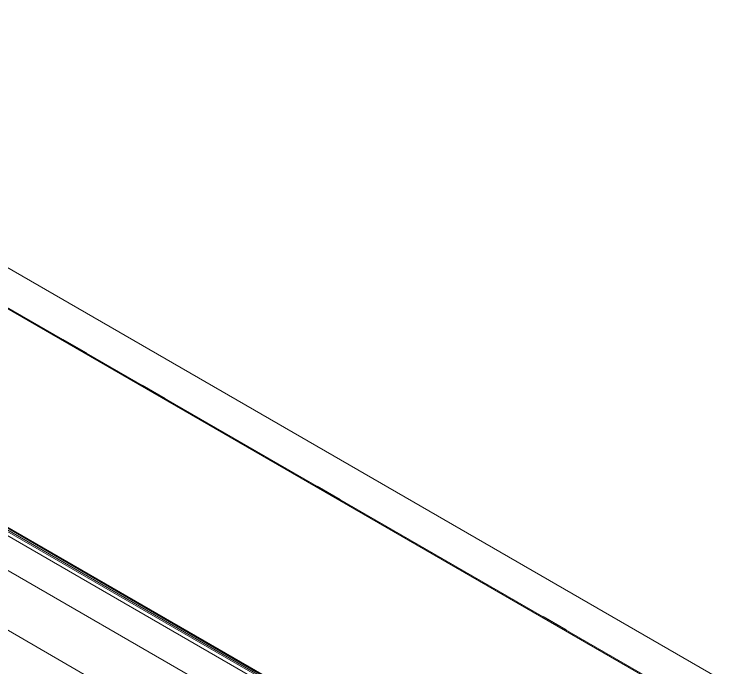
# Model space of a CAD drawing. Header units: inches. Extents: x -8 to 201, y -1 to 136.
# Drawn here: x 166.78 to 194.29, y 56.03 to 81.38 of the extents above; entities that cross this region are included whole.
import ezdxf

# ---------------------------------------------------------------- set-up
doc = ezdxf.new("R2010")
doc.units = ezdxf.units.IN
doc.layers.add('ZANO_R', color=7, linetype='Continuous', lineweight=0)

msp = doc.modelspace()

# ---------------------------------------------------------------- linework, layer by layer
at = {"layer": 'ZANO_R'}
for p, q in [((149.48766, 81.38168), (194.28638, 55.51713)), ((148.06094, 80.65532), (192.99121, 54.71482)), ((148.10437, 80.5858), (192.73195, 54.82006)), ((185.47286, 50.37409), (140.54259, 76.3146)), ((185.47286, 50.4364), (140.65051, 76.3146)), ((140.74044, 76.32207), (185.38292, 50.54772)), ((185.39346, 50.58318), (140.76588, 76.34893)), ((140.47976, 76.18391), (185.27849, 50.31935)), ((139.2675, 75.54418), (184.06622, 49.67963)), ((182.21152, 48.43115), (141.44177, 71.96957)), ((169.57573, 68.24007), (168.67641, 68.7593)), ((168.67641, 68.7593), (168.67641, 68.75298)), ((168.76634, 68.70737), (168.76634, 68.70106)), ((169.57573, 68.23375), (169.57573, 68.24007)), ((172.63344, 66.4747), (171.73411, 66.99393)), ((171.73411, 66.99393), (171.73411, 66.98761)), ((171.82404, 66.94201), (171.82404, 66.93569)), ((172.63344, 66.46839), (172.63344, 66.4747)), ((179.41714, 62.55813), (178.51781, 63.07736)), ((178.51781, 63.07736), (178.51781, 63.07104)), ((178.60774, 63.02544), (178.60774, 63.01912)), ((179.41714, 62.55181), (179.41714, 62.55813)), ((188.17935, 57.49927), (187.28003, 58.01849)), ((187.28003, 58.01849), (187.28003, 58.01217)), ((187.36996, 57.96657), (187.36996, 57.96025)), ((188.17935, 57.49295), (188.17935, 57.49927))]:
    msp.add_line(p, q, dxfattribs=at)

doc.saveas('drawing.dxf')
